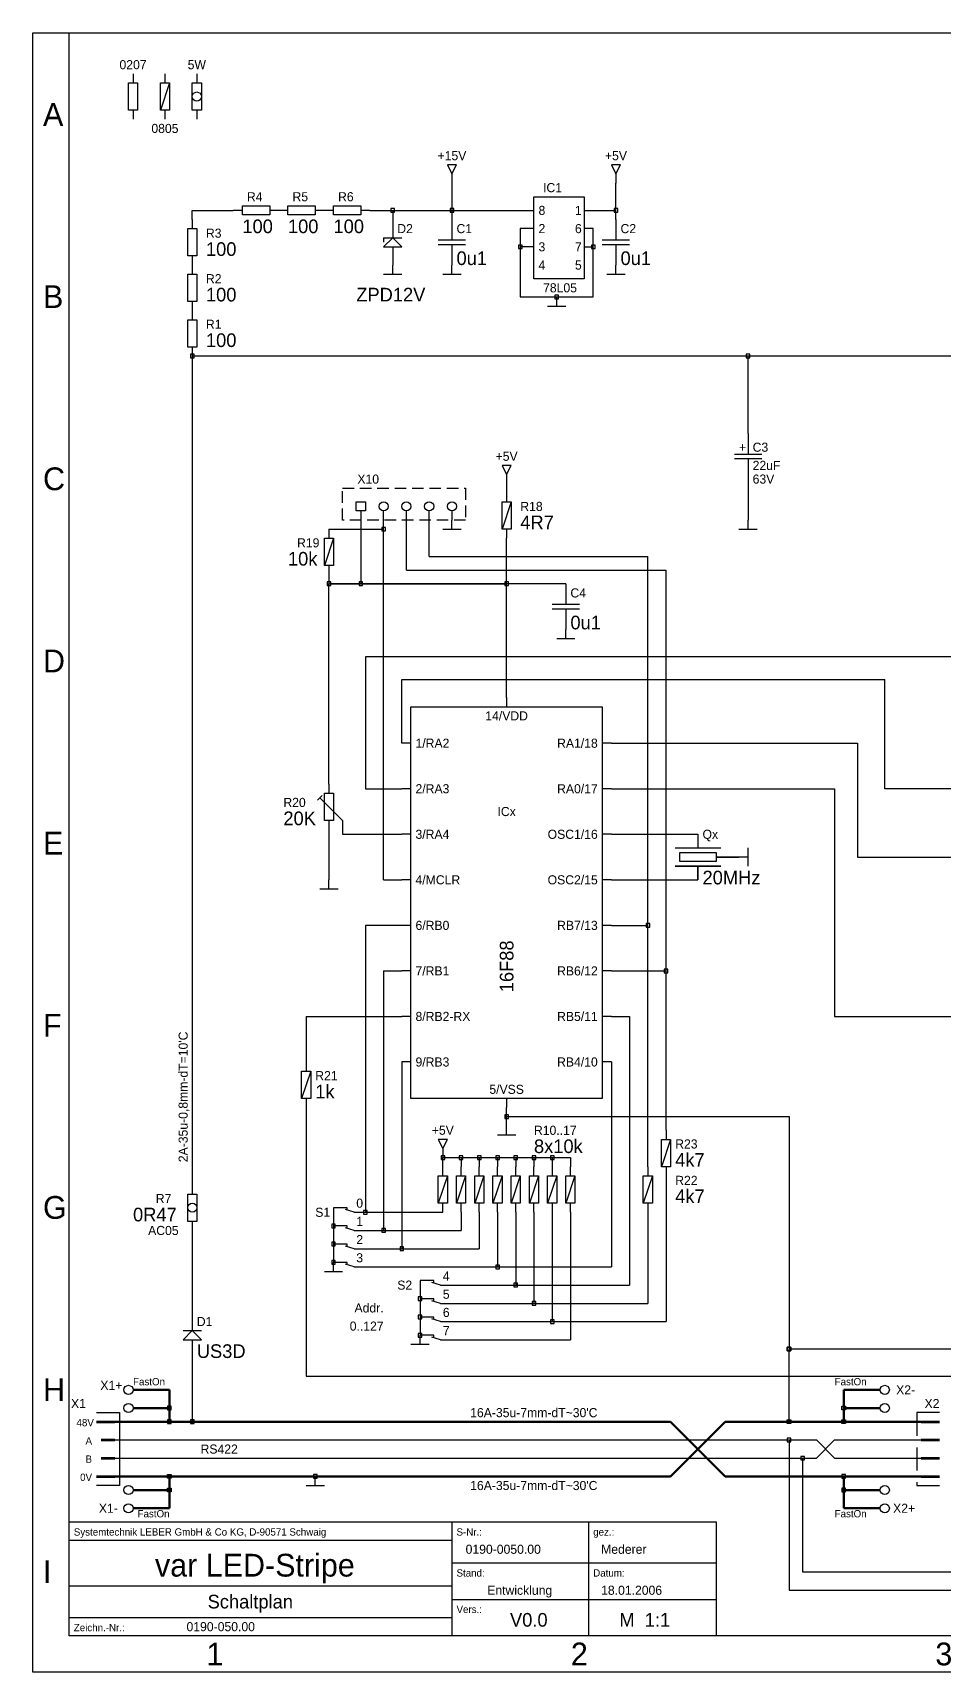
# Model space of a CAD drawing. Extents: x 100 to 385, y 110 to 290.
# Drawn here: x 100 to 199.9, y 110 to 290 of the extents above; entities that cross this region are included whole.
import ezdxf
from ezdxf.enums import TextEntityAlignment as Align

# ---------------------------------------------------------------- set-up
doc = ezdxf.new("R2010")
doc.units = 0
doc.header["$LTSCALE"] = 0.2
for name, pattern in [('SOLID', [0]), ('STRICHLINIE', [19.05, 12.7, -6.35]), ('VERDECKT', [9.525, 6.35, -3.175])]:
    doc.linetypes.add(name, pattern=pattern)
doc.layers.get('0').update_dxf_attribs({"linetype": 'CONTINUOUS'})
for name, color, linetype in [('_LAYER_1', 7, 'SOLID'), ('RAHMEN', 5, 'CONTINUOUS'), ('Schaltplan', 7, 'CONTINUOUS'), ('ZEICHNUNG', 7, 'CONTINUOUS')]:
    doc.layers.add(name, color=color, linetype=linetype)

# ---------------------------------------------------------------- blocks, each defined once
blk = doc.blocks.new('Schrift_N')
for p, q in [((42, 12.5), (42, 0)), ((57, 12.5), (57, 0)), ((0, 10.5), (42, 10.5)), ((42, 8), (71, 8)), ((0, 5.5), (42, 5.5)), ((42, 4), (71, 4)), ((0, 2), (42, 2))]:
    blk.add_line(p, q)
blk.add_lwpolyline([(0, 12.5), (71, 12.5), (71, 0), (0, 0)], close=True)
for s, p in [('Systemtechnik LEBER GmbH & Co KG, D-90571 Schwaig', (0.5, 11)), ('S-Nr.:', (42.5, 11)), ('gez.:', (57.5, 11)), ('Stand:', (42.5, 6.5)), ('Datum:', (57.5, 6.5)), ('Vers.:', (42.5, 2.5)), ('Zeichn.-Nr.:', (0.5, 0.5))]:
    blk.add_text(s, height=0.8).set_placement(p)
for tag, height, p in [('PROJEKT', 2.5, (20.5, 6.5)), ('BEZEICHNUNG', 1.5, (20, 3))]:
    blk.add_attdef(tag, text='', height=height).set_placement(p, align=Align.CENTER)
for tag, p, height in [('SACHNUMMER', (46, 9), 1), ('BEARBEITER', (58.5, 9), 1), ('STAND', (46, 4.5), 1), ('DATUM', (58.5, 4.5), 1), ('VERS', (48.5, 1), 1.5), ('MASST', (60.5, 1), 1.5), ('ZEICHNG.-NR', (13, 0.5), 1)]:
    blk.add_attdef(tag, p, '', height=height)
blk = doc.blocks.new('RAHMEN4Q')
at = {"layer": 'RAHMEN'}
for p, q in [((0, 180), (285, 180)), ((0, 0), (0, 180)), ((4, 4), (4, 180)), ((285, 4), (4, 4)), ((285, 0), (0, 0))]:
    blk.add_line(p, q, dxfattribs=at)
for s, p in [('A', (1.12, 169.78)), ('B', (1.12, 149.78)), ('C', (1.12, 129.78)), ('D', (1.12, 109.78)), ('E', (1.12, 89.78)), ('F', (1.12, 69.78)), ('G', (1.12, 49.78)), ('H', (1.12, 29.78)), ('I', (1.12, 9.78)), ('1', (19.05, 0.75)), ('2', (59.05, 0.75)), ('3', (99.05, 0.75))]:
    blk.add_text(s, height=2.5, dxfattribs=at).set_placement(p)
blk = doc.blocks.new('ZD_oben')
for p, q in [((0, 2.5), (0, 0.5)), ((-1, 0.5), (1, 0.5)), ((-1, 0.5), (-1, 0)), ((0, 0.5), (-1, -0.5)), ((1, -0.5), (0, 0.5)), ((-1, -0.5), (1, -0.5)), ((0, -0.5), (0, -2.5))]:
    blk.add_line(p, q)
for tag, p, height in [('D', (0.5, 1), 1), ('TYP', (0.5, -2.5), 1.5)]:
    blk.add_attdef(tag, p, '', height=height)
blk = doc.blocks.new('GND')
at = {"layer": '_LAYER_1'}
blk.add_line((0, -1), (0, 0), dxfattribs=at)
at = {"layer": '_LAYER_1', "lineweight": 30}
blk.add_line((-1, -1), (1, -1), dxfattribs=at)
blk = doc.blocks.new('C_SENKRECHT')
at = {"layer": 'ZEICHNUNG'}
for p, q in [((0, 5), (0, 2.75)), ((-1.5, 2.75), (1.5, 2.75)), ((-1.5, 2.25), (1.5, 2.25)), ((0, 2.25), (0, 0))]:
    blk.add_line(p, q, dxfattribs=at)
for tag, p, height in [('+', (-1, 3), 1), ('C', (0.5, 3.5), 1), ('100N', (0.5, 0), 1.5)]:
    blk.add_attdef(tag, p, '', height=height, dxfattribs=at)
blk = doc.blocks.new('VERBINDUNG')
at = {"layer": 'ZEICHNUNG'}
for p, q in [((0.2, 0.2), (-0.2, 0.2)), ((-0.2, 0.2), (-0.2, -0.2)), ((0.2, -0.2), (0.2, 0.2)), ((-0.2, -0.2), (0.2, -0.2))]:
    blk.add_line(p, q, dxfattribs=at)
blk = doc.blocks.new('U-plus')
for p, q in [((-0.5, 2), (0, 1)), ((0.5, 2), (-0.5, 2)), ((0, 1), (0.5, 2)), ((0, 1), (0, 0))]:
    blk.add_line(p, q)
blk.add_attdef('U', text='', height=1).set_placement((0, 3), align=Align.MIDDLE)
blk = doc.blocks.new('R_SENKRECHT')
at = {"layer": 'ZEICHNUNG'}
for p, q in [((0, 5), (0, 4)), ((0, 1), (0, 0))]:
    blk.add_line(p, q, dxfattribs=at)
blk.add_lwpolyline([(-0.5, 1), (-0.5, 4), (0.5, 4), (0.5, 1)], close=True, dxfattribs=at)
for tag, p, height in [('1K0', (1, 2.5), 1.5), ('RX', (1, 1), 1)]:
    blk.add_attdef(tag, p, '', height=height, dxfattribs=at)
blk = doc.blocks.new('R_WAAGRECHT')
at = {"layer": 'ZEICHNUNG'}
for p, q in [((-4, 0), (-5, 0)), ((-4, -0.5), (-4, 0.5)), ((-4, 0.5), (-1, 0.5)), ((-1, 0.5), (-1, -0.5)), ((0, 0), (-1, 0)), ((-1, -0.5), (-4, -0.5))]:
    blk.add_line(p, q, dxfattribs=at)
for tag, p, height in [('1K0', (-4, 1), 1.5), ('RX', (-4, -2), 1)]:
    blk.add_attdef(tag, p, '', height=height, dxfattribs=at)
blk = doc.blocks.new('SWITCH')
for p, q in [((-1.25, 0.5), (-1.5, 0.5)), ((-0.25, 0), (0, 0))]:
    blk.add_line(p, q)
at = {"lineweight": 30}
for p, q in [((-1, 0.5), (-1.25, 0.5)), ((-0.25, 0), (-1.2, 0.29)), ((-1, 0.25), (-1, 0.5))]:
    blk.add_line(p, q, dxfattribs=at)
blk = doc.blocks.new('Verbindung-dick')
at = {"lineweight": 30}
for p, q in [((-0.2, 0.2), (-0.2, -0.2)), ((0.2, 0.2), (-0.2, 0.2)), ((-0.2, 0.2), (-0.2, -0.2)), ((0.2, 0.2), (-0.2, 0.2)), ((0.2, -0.2), (0.2, 0.2)), ((0.2, -0.2), (0.2, 0.2)), ((-0.2, -0.2), (0.2, -0.2)), ((-0.2, -0.2), (0.2, -0.2))]:
    blk.add_line(p, q, dxfattribs=at)
blk = doc.blocks.new('D_oben')
for p, q in [((0, 2.5), (0, 0.5)), ((-1, 0.5), (1, 0.5)), ((0, 0.5), (-1, -0.5)), ((1, -0.5), (0, 0.5)), ((-1, -0.5), (1, -0.5)), ((0, -0.5), (0, -2.5))]:
    blk.add_line(p, q)
for tag, p, height in [('D', (0.5, 1), 1), ('TYP', (0.5, -2.5), 1.5)]:
    blk.add_attdef(tag, p, '', height=height)
blk = doc.blocks.new('ELKO')
at = {"layer": 'ZEICHNUNG'}
for p, q in [((0, 5), (0, 2.75)), ((-1.5, 2.75), (1.5, 2.75)), ((-1.5, 2.25), (1.5, 2.25)), ((0, 2.25), (0, 0))]:
    blk.add_line(p, q, dxfattribs=at)
for tag, p in [('+', (-1, 3)), ('C', (0.5, 3)), ('100N', (0.5, 1)), ('U', (0.5, -0.5))]:
    blk.add_attdef(tag, p, '', height=1, dxfattribs=at)
blk = doc.blocks.new('Quartz')
for p, q in [((0, 2.5), (0, 1)), ((-2.5, 1), (2.5, 1))]:
    blk.add_line(p, q)
for points in [[(-2, 0.5), (2, 0.5), (2, -0.5), (-2, -0.5)], [(2, 0), (4.5, 0), (4.5, 0), (2, 0)], [(-2.5, -1), (2.5, -1), (2.5, -1), (-2.5, -1)], [(0, -1), (0, -1), (0, -2.5), (0, -2.5)]]:
    blk.add_lwpolyline(points, close=True)
at = {"layer": 'ZEICHNUNG', "rotation": 90}
blk.add_blockref('GND', (4.5, 0), dxfattribs=at)
at = {"layer": 'ZEICHNUNG'}
for tag, p, height in [('Q', (0.5, 2), 1), ('FREQU', (0.5, -3), 1.5)]:
    blk.add_attdef(tag, p, '', height=height, dxfattribs=at)
blk = doc.blocks.new('16F818')
for p, q in [((11.5, 5), (11.5, 4)), ((1, 0), (0, 0)), ((23, 0), (22, 0)), ((1, -5), (0, -5)), ((23, -5), (22, -5)), ((1, -10), (0, -10)), ((23, -10), (22, -10)), ((1, -15), (0, -15)), ((23, -15), (22, -15)), ((1, -20), (0, -20)), ((23, -20), (22, -20)), ((1, -25), (0, -25)), ((23, -25), (22, -25)), ((1, -30), (0, -30)), ((23, -30), (22, -30)), ((1, -35), (0, -35)), ((23, -35), (22, -35)), ((11.5, -39), (11.5, -40))]:
    blk.add_line(p, q)
at = {"lineweight": 30}
blk.add_lwpolyline([(1, 4), (22, 4), (22, -39), (1, -39)], close=True, dxfattribs=at)
for tag, p in [('P14', (11.5, 2.5)), ('P5', (11.5, -38.5))]:
    blk.add_attdef(tag, text='', height=1).set_placement(p, align=Align.CENTER)
for tag, p in [('P1', (1.5, -0.5)), ('P2', (1.5, -5.5)), ('P3', (1.5, -10.5)), ('P4', (1.5, -15.5)), ('P6', (1.5, -20.5)), ('P7', (1.5, -25.5)), ('P8', (1.5, -30.5)), ('P9', (1.5, -35.5))]:
    blk.add_attdef(tag, p, '', height=1)
for tag, p in [('P18', (21.5, -0.5)), ('P17', (21.5, -5.5)), ('P16', (21.5, -10.5)), ('P15', (21.5, -15.5)), ('P13', (21.5, -20.5)), ('P12', (21.5, -25.5)), ('P11', (21.5, -30.5)), ('P10', (21.5, -35.5))]:
    blk.add_attdef(tag, text='', height=1).set_placement(p, align=Align.RIGHT)
blk.add_attdef('POS', text='', height=1).set_placement((11.5, -7.5), align=Align.MIDDLE)
blk.add_attdef('WERT', text='', height=1.5, rotation=90).set_placement((11.5, -24.5), align=Align.MIDDLE)

msp = doc.modelspace()

# ---------------------------------------------------------------- linework, layer by layer
msp.add_line((152, 217), (152, 216))
at = {"layer": 'Schaltplan'}
for p, q in [((115, 284.5), (114, 281.5)), ((146, 273.5), (146, 269.5)), ((164, 269.5), (164, 273.5)), ((117.5, 269.5), (117.5, 270.5)), ((117.5, 270.5), (122, 270.5)), ((137, 270.5), (155, 270.5)), ((139.5, 270.5), (139.5, 269.5)), ((160.5, 270.5), (164, 270.5)), ((155, 268.5), (153.5, 268.5)), ((153.5, 268.5), (153.5, 261)), ((161.5, 268.5), (160.5, 268.5)), ((161.5, 261), (161.5, 268.5)), ((155, 266.5), (153.5, 266.5)), ((160.5, 266.5), (161.5, 266.5)), ((153.5, 261), (161.5, 261)), ((178.5, 246), (178.5, 254.5)), ((152, 240.5), (152, 239.5)), ((178.5, 241), (178.5, 236.5)), ((152.5, 238.5), (151.5, 235.5)), ((136, 237.5), (136, 229.5)), ((138.5, 197), (138.5, 237.5)), ((141, 231), (141, 237.5)), ((143.5, 232.5), (143.5, 237.5)), ((146, 237.5), (146, 236.5)), ((133, 234.5), (132, 231.5)), ((132.5, 235.5), (138.5, 235.5)), ((152, 217), (152, 234.5)), ((143.5, 232.5), (167.5, 232.5)), ((167.5, 165.5), (167.5, 232.5)), ((132.5, 230.5), (132.5, 229.5)), ((141, 231), (169.5, 231)), ((169.5, 169.5), (169.5, 231)), ((158.5, 229.5), (132.5, 229.5)), ((132.5, 207.5), (132.5, 229.5)), ((132.5, 229.5), (152, 229.5)), ((136.5, 221.5), (136.5, 207)), ((207.5, 221.5), (136.5, 221.5)), ((140.5, 212), (140.5, 219)), ((140.5, 219), (193.5, 219)), ((193.5, 207), (193.5, 219)), ((163.5, 212), (190.5, 212)), ((190.5, 212), (190.5, 199.5)), ((136.5, 207), (140.5, 207)), ((163.5, 207), (188, 207)), ((188, 207), (188, 182)), ((252, 207), (193.5, 207)), ((131.75, 206.25), (131.25, 205.75)), ((131.5, 206), (134, 203.5)), ((134, 203.5), (134, 202)), ((132.5, 202.5), (132.5, 197)), ((134, 202), (140.5, 202)), ((163.5, 202), (173, 202)), ((190.5, 199.5), (249, 199.5)), ((138.5, 197), (140.5, 197)), ((163.5, 197), (173, 197)), ((136.5, 192), (136.5, 160.5)), ((140.5, 192), (136.5, 192)), ((163.5, 192), (167.5, 192)), ((138.5, 187), (138.5, 158.5)), ((138.5, 187), (140.5, 187)), ((163.5, 187), (169.5, 187)), ((130, 182), (140.5, 182)), ((130, 182), (130, 177)), ((163.5, 182), (165.5, 182)), ((165.5, 182), (165.5, 152.5)), ((188, 182), (206.5, 182)), ((140.5, 177), (140.5, 156.5)), ((163.5, 177), (163.5, 154.5)), ((130.5, 176), (129.5, 173)), ((130, 172), (130, 142.5)), ((152, 170), (152, 172)), ((152, 171), (183, 171)), ((183, 171), (183, 145.5)), ((170, 168.5), (169, 165.5)), ((145, 165.5), (145, 166.5)), ((145, 166.5), (159, 166.5)), ((147, 166.5), (147, 165.5)), ((149, 166.5), (149, 165.5)), ((151, 166.5), (151, 165.5)), ((153, 166.5), (153, 165.5)), ((155, 166.5), (155, 165.5)), ((157, 166.5), (157, 165.5)), ((159, 166.5), (159, 165.5)), ((145.5, 164.5), (144.5, 161.5)), ((147.5, 164.5), (146.5, 161.5)), ((149.5, 164.5), (148.5, 161.5)), ((151.5, 164.5), (150.5, 161.5)), ((153.5, 164.5), (152.5, 161.5)), ((155.5, 164.5), (154.5, 161.5)), ((157.5, 164.5), (156.5, 161.5)), ((159.5, 164.5), (158.5, 161.5)), ((168, 164.5), (167, 161.5)), ((169.5, 164.5), (169.5, 148.5)), ((134, 161), (133, 161)), ((133, 161), (133, 155)), ((135.5, 160.5), (145, 160.5)), ((147, 160.5), (147, 158.5)), ((149, 160.5), (149, 156.5)), ((151, 160.5), (151, 154.5)), ((153, 160.5), (153, 152.5)), ((155, 160.5), (155, 150.5)), ((157, 160.5), (157, 148.5)), ((159, 160.5), (159, 146.5)), ((167.5, 160.5), (167.5, 150.5)), ((134, 159), (133, 159)), ((135.5, 158.5), (147, 158.5)), ((134, 157), (133, 157)), ((134, 155), (133, 155)), ((135.5, 156.5), (149, 156.5)), ((135.5, 154.5), (163.5, 154.5)), ((143.5, 153), (142.5, 153)), ((142.5, 153), (142.5, 147)), ((145, 152.5), (165.5, 152.5)), ((143.5, 151), (142.5, 151)), ((145, 150.5), (167.5, 150.5)), ((143.5, 149), (142.5, 149)), ((145, 148.5), (169.5, 148.5)), ((143.5, 147), (142.5, 147)), ((145, 146.5), (159, 146.5)), ((130, 142.5), (159.5, 142.5)), ((159.5, 142.5), (297, 142.5)), ((107, 138.5), (109.5, 138.5)), ((109.5, 138.5), (109.5, 130.5)), ((109, 135.5), (186, 135.5)), ((183, 135.5), (183, 119)), ((186, 135.5), (188, 133.5)), ((186, 133.5), (188, 135.5)), ((188, 135.5), (197.5, 135.5)), ((109, 133.5), (186, 133.5)), ((184.5, 121), (184.5, 133.5)), ((188, 133.5), (197.5, 133.5)), ((109.5, 130.5), (107, 130.5)), ((234.5, 121), (184.5, 121)), ((183, 119), (237.5, 119))]:
    msp.add_line(p, q, dxfattribs=at)
at = {"layer": 'Schaltplan', "lineweight": 30}
for p, q in [((376.5, 254.5), (117.5, 254.5)), ((117.5, 254.5), (117.5, 162.5)), ((117.5, 159.5), (117.5, 147.5)), ((117.5, 146.5), (117.5, 137.5)), ((183, 137.5), (183, 145.5)), ((183, 145.5), (356.5, 145.5))]:
    msp.add_line(p, q, dxfattribs=at)
at = {"layer": 'Schaltplan', "lineweight": 50}
for p, q in [((115, 141), (111, 141)), ((115, 137.5), (115, 141)), ((189, 137.5), (189, 141)), ((189, 141), (193, 141)), ((115, 139), (111, 139)), ((189, 139), (193, 139)), ((109, 137.5), (170, 137.5)), ((170, 137.5), (176, 131.5)), ((170, 131.5), (176, 137.5)), ((176, 137.5), (197.5, 137.5)), ((109, 131.5), (170, 131.5)), ((115, 131.5), (115, 128)), ((176, 131.5), (197.5, 131.5)), ((189, 131.5), (189, 128)), ((115, 130), (111, 130)), ((189, 130), (193, 130)), ((115, 128), (111, 128)), ((189, 128), (193, 128))]:
    msp.add_line(p, q, dxfattribs=at)
at = {"layer": 'Schaltplan', "lineweight": 80}
for p, q in [((107, 137.5), (109, 137.5)), ((197.5, 137.5), (199.5, 137.5)), ((107.5, 135.5), (109, 135.5)), ((197.5, 135.5), (199.5, 135.5)), ((107.5, 133.5), (109, 133.5)), ((197.5, 133.5), (199.5, 133.5)), ((107, 131.5), (109, 131.5)), ((197.5, 131.5), (199.5, 131.5))]:
    msp.add_line(p, q, dxfattribs=at)
at = {"layer": 'Schaltplan', "linetype": 'STRICHLINIE'}
for p, q in [((199.5, 138.5), (197, 138.5)), ((197, 138.5), (197, 130.5)), ((197, 130.5), (199.5, 130.5))]:
    msp.add_line(p, q, dxfattribs=at)
at = {"layer": 'Schaltplan'}
for points in [[(155, 272), (160.5, 272), (160.5, 263), (155, 263)], [(135.5, 238.5), (136.5, 238.5), (136.5, 237.5), (135.5, 237.5)]]:
    msp.add_lwpolyline(points, close=True, dxfattribs=at)
at = {"layer": 'Schaltplan', "linetype": 'VERDECKT'}
msp.add_lwpolyline([(134, 240), (147.5, 240), (147.5, 236.5), (134, 236.5)], close=True, dxfattribs=at)
at = {"layer": 'Schaltplan'}
for centre in [(118, 283), (138.5, 238), (141, 238), (143.5, 238), (146, 238), (117.5, 161), (110.5, 141), (193.5, 141), (110.5, 139), (193.5, 139), (110.5, 130), (193.5, 130), (110.5, 128), (193.5, 128)]:
    msp.add_circle(centre, 0.5, dxfattribs=at)

# ---------------------------------------------------------------- block references
at = {"layer": 'RAHMEN', "lineweight": 40}
msp.add_blockref('RAHMEN4Q', (100, 110), dxfattribs=at)
at = {"layer": 'RAHMEN'}
ref = msp.add_blockref('Schrift_N', (104, 114), dxfattribs=at)
ref.add_attrib('SACHNUMMER', '0190-0050.00', (147.5, 123), dxfattribs={"height": 1})
ref.add_attrib('STAND', 'Entwicklung', (149.87, 118.5), dxfattribs={"height": 1})
ref.add_attrib('PROJEKT', 'var LED-Stripe', dxfattribs={"height": 2.5}).set_placement((124.37, 120.5), align=Align.CENTER)
ref.add_attrib('BEZEICHNUNG', 'Schaltplan', dxfattribs={"height": 1.5}).set_placement((123.87, 117), align=Align.CENTER)
ref.add_attrib('ZEICHNG.-NR', '0190-050.00', (116.87, 114.5), dxfattribs={"height": 1})
ref.add_attrib('BEARBEITER', 'Mederer', (162.37, 123), dxfattribs={"height": 1})
ref.add_attrib('MASST', 'M  1:1', (164.37, 115), dxfattribs={"height": 1.5})
ref.add_attrib('VERS', 'V0.0', (152.37, 115), dxfattribs={"height": 1.5})
ref.add_attrib('DATUM', '18.01.2006', (162.37, 118.5), dxfattribs={"height": 1})
at = {"layer": 'Schaltplan'}
for name, p in [('R_SENKRECHT', (111, 280.5)), ('R_SENKRECHT', (114.5, 280.5)), ('R_SENKRECHT', (118, 280.5)), ('VERBINDUNG', (139.5, 270.5)), ('VERBINDUNG', (139.5, 270.5)), ('VERBINDUNG', (146, 270.5)), ('VERBINDUNG', (146, 270.5)), ('VERBINDUNG', (164, 270.5)), ('VERBINDUNG', (164, 270.5)), ('VERBINDUNG', (153.5, 266.5)), ('VERBINDUNG', (153.5, 266.5)), ('VERBINDUNG', (161.5, 266.5)), ('VERBINDUNG', (161.5, 266.5)), ('GND', (139.5, 264.5)), ('GND', (146, 264.5)), ('GND', (164, 264.5)), ('GND', (157.5, 261)), ('VERBINDUNG', (157.5, 261)), ('VERBINDUNG', (157.5, 261)), ('VERBINDUNG', (117.5, 254.5)), ('VERBINDUNG', (117.5, 254.5)), ('Verbindung-dick', (117.5, 254.5)), ('VERBINDUNG', (178.5, 254.5)), ('VERBINDUNG', (178.5, 254.5)), ('Verbindung-dick', (178.5, 254.5)), ('GND', (146, 236.5)), ('GND', (178.5, 236.5)), ('VERBINDUNG', (138.5, 235.5)), ('VERBINDUNG', (138.5, 235.5)), ('VERBINDUNG', (132.5, 229.5)), ('VERBINDUNG', (132.5, 229.5)), ('VERBINDUNG', (136, 229.5)), ('VERBINDUNG', (136, 229.5)), ('VERBINDUNG', (152, 229.5)), ('VERBINDUNG', (152, 229.5)), ('GND', (158.5, 224.5)), ('GND', (132.5, 197)), ('VERBINDUNG', (167.5, 192)), ('VERBINDUNG', (167.5, 192)), ('VERBINDUNG', (169.5, 187)), ('VERBINDUNG', (169.5, 187)), ('VERBINDUNG', (152, 171)), ('VERBINDUNG', (152, 171)), ('GND', (152, 170)), ('VERBINDUNG', (145, 166.5)), ('VERBINDUNG', (145, 166.5)), ('VERBINDUNG', (147, 166.5)), ('VERBINDUNG', (147, 166.5)), ('VERBINDUNG', (149, 166.5)), ('VERBINDUNG', (149, 166.5)), ('VERBINDUNG', (151, 166.5)), ('VERBINDUNG', (151, 166.5)), ('VERBINDUNG', (153, 166.5)), ('VERBINDUNG', (153, 166.5)), ('VERBINDUNG', (155, 166.5)), ('VERBINDUNG', (155, 166.5)), ('VERBINDUNG', (157, 166.5)), ('VERBINDUNG', (157, 166.5)), ('SWITCH', (135.5, 160.5)), ('VERBINDUNG', (136.5, 160.5)), ('VERBINDUNG', (136.5, 160.5)), ('VERBINDUNG', (133, 159)), ('VERBINDUNG', (133, 159)), ('SWITCH', (135.5, 158.5)), ('VERBINDUNG', (138.5, 158.5)), ('VERBINDUNG', (138.5, 158.5)), ('VERBINDUNG', (133, 157)), ('VERBINDUNG', (133, 157)), ('SWITCH', (135.5, 156.5)), ('VERBINDUNG', (140.5, 156.5)), ('VERBINDUNG', (140.5, 156.5)), ('GND', (133, 155)), ('VERBINDUNG', (133, 155)), ('VERBINDUNG', (133, 155)), ('SWITCH', (135.5, 154.5)), ('SWITCH', (145, 152.5)), ('VERBINDUNG', (151, 154.5)), ('VERBINDUNG', (151, 154.5)), ('VERBINDUNG', (142.5, 151)), ('VERBINDUNG', (142.5, 151)), ('VERBINDUNG', (153, 152.5)), ('VERBINDUNG', (153, 152.5)), ('SWITCH', (145, 150.5)), ('VERBINDUNG', (155, 150.5)), ('VERBINDUNG', (155, 150.5)), ('VERBINDUNG', (142.5, 149)), ('VERBINDUNG', (142.5, 149)), ('SWITCH', (145, 148.5)), ('VERBINDUNG', (157, 148.5)), ('VERBINDUNG', (157, 148.5)), ('GND', (142.5, 147)), ('VERBINDUNG', (142.5, 147)), ('VERBINDUNG', (142.5, 147)), ('SWITCH', (145, 146.5)), ('VERBINDUNG', (183, 145.5)), ('VERBINDUNG', (183, 145.5)), ('Verbindung-dick', (115, 139)), ('Verbindung-dick', (115, 137.5)), ('Verbindung-dick', (117.5, 137.5)), ('VERBINDUNG', (183, 135.5)), ('VERBINDUNG', (183, 135.5)), ('VERBINDUNG', (184.5, 133.5)), ('VERBINDUNG', (184.5, 133.5)), ('GND', (131, 131.5)), ('Verbindung-dick', (131, 131.5))]:
    msp.add_blockref(name, p, dxfattribs=at)
for name, p, values in [('U-plus', (146, 273.5), {'U': '+15V'}), ('U-plus', (164, 273.5), {'U': '+5V'}), ('ELKO', (178.5, 241), {'U': '63V', '100N': '22uF', 'C': 'C3', '+': '+'}), ('U-plus', (152, 240.5), {'U': '+5V'}), ('16F818', (140.5, 212), {'P4': '4/MCLR', 'P9': '9/RB3', 'P8': '8/RB2-RX', 'P7': '7/RB1', 'P6': '6/RB0', 'P5': '5/VSS', 'P10': 'RB4/10', 'WERT': '16F88', 'P11': 'RB5/11', 'P12': 'RB6/12', 'P13': 'RB7/13', 'P15': 'OSC2/15', 'P3': '3/RA4', 'P2': '2/RA3', 'P1': '1/RA2', 'POS': 'ICx', 'P14': '14/VDD', 'P18': 'RA1/18', 'P16': 'OSC1/16', 'P17': 'RA0/17'}), ('Quartz', (173, 199.5), {'FREQU': '20MHz', 'Q': 'Qx'}), ('U-plus', (145, 166.5), {'U': '+5V'}), ('D_oben', (117.5, 147), {'D': 'D1', 'TYP': 'US3D'})]:
    msp.add_blockref(name, p, dxfattribs=at).add_auto_attribs(values)
ref = msp.add_blockref('R_WAAGRECHT', (127, 270.5), dxfattribs=at)
ref.add_attrib('RX', 'R4', (123.5, 271.5), dxfattribs={"layer": 'ZEICHNUNG', "height": 1})
ref.add_attrib('1K0', '100', (123, 268), dxfattribs={"layer": 'ZEICHNUNG', "height": 1.5})
ref = msp.add_blockref('R_WAAGRECHT', (132, 270.5), dxfattribs=at)
ref.add_attrib('RX', 'R5', (128.5, 271.5), dxfattribs={"layer": 'ZEICHNUNG', "height": 1})
ref.add_attrib('1K0', '100', (128, 268), dxfattribs={"layer": 'ZEICHNUNG', "height": 1.5})
ref = msp.add_blockref('R_WAAGRECHT', (137, 270.5), dxfattribs=at)
ref.add_attrib('RX', 'R6', (133.5, 271.5), dxfattribs={"layer": 'ZEICHNUNG', "height": 1})
ref.add_attrib('1K0', '100', (133, 268), dxfattribs={"layer": 'ZEICHNUNG', "height": 1.5})
ref = msp.add_blockref('R_SENKRECHT', (117.5, 264.5), dxfattribs=at)
ref.add_attrib('RX', 'R3', (119, 267.5), dxfattribs={"layer": 'ZEICHNUNG', "height": 1})
ref.add_attrib('1K0', '100', (119, 265.5), dxfattribs={"layer": 'ZEICHNUNG', "height": 1.5})
ref = msp.add_blockref('ZD_oben', (139.5, 267), dxfattribs=at)
ref.add_attrib('TYP', 'ZPD12V', (135.5, 260.5), dxfattribs={"layer": '0', "height": 1.5})
ref.add_attrib('D', 'D2', (140, 268), dxfattribs={"layer": '0', "height": 1})
ref = msp.add_blockref('C_SENKRECHT', (146, 264.5), dxfattribs=at)
ref.add_attrib('100N', '0u1', (146.5, 264.5), dxfattribs={"layer": 'ZEICHNUNG', "height": 1.5})
ref.add_attrib('C', 'C1', (146.5, 268), dxfattribs={"layer": 'ZEICHNUNG', "height": 1})
ref = msp.add_blockref('C_SENKRECHT', (164, 264.5), dxfattribs=at)
ref.add_attrib('100N', '0u1', (164.5, 264.5), dxfattribs={"layer": 'ZEICHNUNG', "height": 1.5})
ref.add_attrib('C', 'C2', (164.5, 268), dxfattribs={"layer": 'ZEICHNUNG', "height": 1})
ref = msp.add_blockref('R_SENKRECHT', (117.5, 259.5), dxfattribs=at)
ref.add_attrib('RX', 'R2', (119, 262.5), dxfattribs={"layer": 'ZEICHNUNG', "height": 1})
ref.add_attrib('1K0', '100', (119, 260.5), dxfattribs={"layer": 'ZEICHNUNG', "height": 1.5})
ref = msp.add_blockref('R_SENKRECHT', (117.5, 254.5), dxfattribs=at)
ref.add_attrib('RX', 'R1', (119, 257.5), dxfattribs={"layer": 'ZEICHNUNG', "height": 1})
ref.add_attrib('1K0', '100', (119, 255.5), dxfattribs={"layer": 'ZEICHNUNG', "height": 1.5})
ref = msp.add_blockref('R_SENKRECHT', (152, 234.5), dxfattribs=at)
ref.add_attrib('RX', 'R18', (153.5, 237.5), dxfattribs={"layer": 'ZEICHNUNG', "height": 1})
ref.add_attrib('1K0', '4R7', (153.5, 235.5), dxfattribs={"layer": 'ZEICHNUNG', "height": 1.5})
ref = msp.add_blockref('R_SENKRECHT', (132.5, 230.5), dxfattribs=at)
ref.add_attrib('RX', 'R19', (129, 233.5), dxfattribs={"layer": 'ZEICHNUNG', "height": 1})
ref.add_attrib('1K0', '10k', (128, 231.5), dxfattribs={"layer": 'ZEICHNUNG', "height": 1.5})
ref = msp.add_blockref('C_SENKRECHT', (158.5, 224.5), dxfattribs=at)
ref.add_attrib('100N', '0u1', (159, 224.5), dxfattribs={"layer": 'ZEICHNUNG', "height": 1.5})
ref.add_attrib('C', 'C4', (159, 228), dxfattribs={"layer": 'ZEICHNUNG', "height": 1})
ref = msp.add_blockref('R_SENKRECHT', (132.5, 202.5), dxfattribs=at)
ref.add_attrib('RX', 'R20', (127.5, 205), dxfattribs={"layer": 'ZEICHNUNG', "height": 1})
ref.add_attrib('1K0', '20K', (127.5, 203), dxfattribs={"layer": 'ZEICHNUNG', "height": 1.5})
ref = msp.add_blockref('R_SENKRECHT', (130, 172), dxfattribs=at)
ref.add_attrib('RX', 'R21', (131, 175), dxfattribs={"layer": 'ZEICHNUNG', "height": 1})
ref.add_attrib('1K0', '1k', (131, 173), dxfattribs={"layer": 'ZEICHNUNG', "height": 1.5})
ref = msp.add_blockref('R_SENKRECHT', (157, 160.5), dxfattribs=at)
ref.add_attrib('RX', 'R10..17', (155, 169), dxfattribs={"layer": 'ZEICHNUNG', "height": 1})
ref.add_attrib('1K0', '8x10k', (155, 167), dxfattribs={"layer": 'ZEICHNUNG', "height": 1.5})
ref = msp.add_blockref('R_SENKRECHT', (169.5, 164.5), dxfattribs=at)
ref.add_attrib('RX', 'R23', (170.5, 167.5), dxfattribs={"layer": 'ZEICHNUNG', "height": 1})
ref.add_attrib('1K0', '4k7', (170.5, 165.5), dxfattribs={"layer": 'ZEICHNUNG', "height": 1.5})
for name, p, rotation in [('R_WAAGRECHT', (145, 160.5), 270), ('R_WAAGRECHT', (147, 160.5), 270), ('R_WAAGRECHT', (149, 160.5), 270), ('R_WAAGRECHT', (151, 160.5), 270), ('R_WAAGRECHT', (153, 160.5), 270), ('R_WAAGRECHT', (155, 160.5), 270), ('R_WAAGRECHT', (159, 160.5), 270), ('Verbindung-dick', (189, 131.5), 180), ('Verbindung-dick', (189, 130), 180)]:
    msp.add_blockref(name, p, dxfattribs=dict(at, rotation=rotation))
ref = msp.add_blockref('R_SENKRECHT', (167.5, 160.5), dxfattribs=at)
ref.add_attrib('RX', 'R22', (170.5, 163.5), dxfattribs={"layer": 'ZEICHNUNG', "height": 1})
ref.add_attrib('1K0', '4k7', (170.5, 161.5), dxfattribs={"layer": 'ZEICHNUNG', "height": 1.5})
ref = msp.add_blockref('R_SENKRECHT', (117.5, 158.5), dxfattribs=at)
ref.add_attrib('RX', 'R7', (113.5, 161.5), dxfattribs={"layer": 'ZEICHNUNG', "height": 1})
ref.add_attrib('1K0', '0R47', (111, 159.5), dxfattribs={"layer": 'ZEICHNUNG', "height": 1.5})
at = {"layer": 'Schaltplan', "lineweight": 30, "xscale": -1}
for p in [(183, 145.5), (183, 145.5), (189, 139), (189, 139), (183, 137.5), (183, 137.5), (189, 137.5), (189, 137.5)]:
    msp.add_blockref('VERBINDUNG', p, dxfattribs=at)
at = {"layer": 'Schaltplan', "xscale": -1}
for p in [(183, 145.5), (189, 139), (183, 137.5), (189, 137.5)]:
    msp.add_blockref('Verbindung-dick', p, dxfattribs=at)
at = {"layer": 'Schaltplan', "lineweight": 30}
for p in [(115, 139), (115, 139), (115, 137.5), (115, 137.5), (117.5, 137.5), (117.5, 137.5), (131, 131.5), (131, 131.5)]:
    msp.add_blockref('VERBINDUNG', p, dxfattribs=at)
at = {"layer": 'Schaltplan', "lineweight": 30, "xscale": -1, "rotation": 180}
for p in [(115, 131.5), (115, 131.5), (115, 130), (115, 130)]:
    msp.add_blockref('VERBINDUNG', p, dxfattribs=at)
at = {"layer": 'Schaltplan', "xscale": -1, "rotation": 180}
for p in [(115, 131.5), (115, 130)]:
    msp.add_blockref('Verbindung-dick', p, dxfattribs=at)
at = {"layer": 'Schaltplan', "lineweight": 30, "rotation": 180}
for p in [(189, 131.5), (189, 131.5), (189, 130), (189, 130)]:
    msp.add_blockref('VERBINDUNG', p, dxfattribs=at)

# ---------------------------------------------------------------- texts
at = {"layer": 'Schaltplan'}
for s, p in [('0207', (111, 286)), ('5W', (118, 286)), ('0805', (114.5, 279))]:
    msp.add_text(s, height=1, dxfattribs=at).set_placement(p, align=Align.CENTER)
for s, height, p in [('IC1', 1, (156, 272.5)), ('8', 1, (155.5, 270)), ('1', 1, (159.5, 270)), ('2', 1, (155.5, 268)), ('6', 1, (159.5, 268)), ('3', 1, (155.5, 266)), ('7', 1, (159.5, 266)), ('4', 1, (155.5, 264)), ('5', 1, (159.5, 264)), ('78L05', 1, (156, 261.5)), ('0', 1, (135.5, 161)), ('S1', 1, (131, 160)), ('1', 1, (135.5, 159)), ('2', 1, (135.5, 157)), ('3', 1, (135.5, 155)), ('S2', 1, (140, 152)), ('4', 1, (145, 153)), ('5', 1, (145, 151)), ('6', 1, (145, 149)), ('7', 1, (145, 147)), ('FastOn', 0.8, (111, 141.5)), ('FastOn', 0.8, (188, 141.5)), ("16A-35u-7mm-dT~30'C", 1, (148, 138)), ("16A-35u-7mm-dT~30'C", 1, (148, 130)), ('FastOn', 0.8, (111.5, 127)), ('FastOn', 0.8, (188, 127))]:
    msp.add_text(s, height=height, dxfattribs=at).set_placement(p)
for s, height, p in [('X10', 1, (138, 240.5)), ('AC05', 1, (116, 158)), ('Addr.', 1, (138.5, 149.5)), ('0..127', 1, (138.5, 147.5)), ('X1+', 1, (109.83, 141)), ('X2-', 1, (196.83, 140.5)), ('X1', 1, (105.83, 139)), ('X2', 1, (199.5, 139)), ('48V', 0.8, (106.7, 137)), ('A', 0.8, (106.5, 135)), ('RS422', 1, (122.5, 134)), ('B', 0.8, (106.5, 133)), ('0V', 0.8, (106.5, 131)), ('X1-', 1, (109.33, 127.5)), ('X2+', 1, (196.83, 127.5))]:
    msp.add_text(s, height=height, dxfattribs=at).set_placement(p, align=Align.RIGHT)
msp.add_text("2A-35u-0,8mm-dT=10'C", height=1, rotation=90, dxfattribs=at).set_placement((117, 166))

doc.saveas('drawing.dxf')
